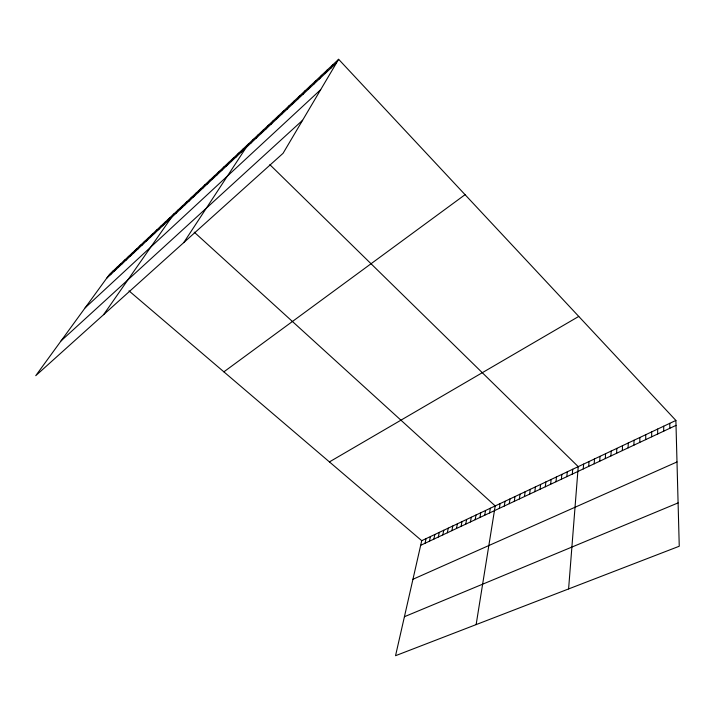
<?xml version="1.0" encoding="UTF-8"?>
<svg xmlns="http://www.w3.org/2000/svg" width="715" height="715" viewBox="0 0 715 715"><rect width="100%" height="100%" fill="white"/><g stroke="black" fill="none" stroke-linecap="round" stroke-linejoin="round"><path stroke-width="1.07" d="M651.669 436.811L651.669 431.896M645.708 439.618L645.743 434.702M639.791 442.388L639.862 437.482M633.928 445.15L634.026 440.243M628.11 447.876L628.244 442.978M622.345 450.584L622.506 445.695M616.625 453.274L616.813 448.385M610.95 455.938L611.164 451.058M605.319 458.583L605.569 453.703M599.742 461.202L600.01 456.34M594.201 463.803L594.505 458.941M588.704 466.386L589.035 461.533M583.252 468.951L583.61 464.098M568.595 588.937L578.229 466.645L269.85 164.656M572.313 474.081L572.724 469.246M566.825 476.664L567.263 471.828M561.391 479.22L561.847 474.394M555.984 481.758L556.476 476.932M550.63 484.27L551.149 479.452M545.322 486.763L545.858 481.955M540.048 489.239L540.611 484.439M534.82 491.697L535.41 486.906M529.636 494.128L530.244 489.346M524.488 496.55L525.123 491.768M519.385 498.945L520.037 494.172M514.317 501.322L514.988 496.559M509.286 503.691L509.983 498.927M504.298 506.032L505.022 501.278M499.347 508.356L500.089 503.61M476.136 624.606L495.2 505.925L194.221 232.152M489.569 512.95L490.347 508.222M484.725 515.22L485.53 510.501M479.926 517.481L480.748 512.762M475.162 519.716L476.002 515.006M470.434 521.932L471.292 517.231M465.742 524.14L466.627 519.448M461.086 526.329L461.988 521.637M456.465 528.501L457.377 523.818M451.871 530.655L452.81 525.981M447.322 532.791L448.269 528.126M442.8 534.918L443.765 530.253M438.313 537.028L439.296 532.371M433.853 539.119L434.863 534.471M429.429 541.192L430.457 536.554M425.041 543.257L426.077 538.627M675.889 420.438L421.734 540.683L395.547 655.7L679.25 546.242L675.889 420.438L338.633 59.3L109.556 274.292L35.75 375.679L283.069 153.305L338.633 59.3M330.759 68.274L332.904 64.681M325.057 73.618L327.229 69.998M319.417 78.909L321.616 75.272M313.831 84.138L316.057 80.491M308.308 89.321L310.551 85.657M302.829 94.452L305.108 90.769M297.413 99.528L299.71 95.828M292.051 104.551L294.366 100.842M286.742 109.529L289.083 105.802M281.478 114.454L283.846 110.718M276.276 119.334L278.662 115.589M271.119 124.169L273.523 120.406M266.016 128.95L268.438 125.179M260.957 133.687L263.406 129.907M255.943 138.379L258.41 134.59M250.983 143.027L253.476 139.228M183.728 242.626L248.579 143.813M241.053 152.34L243.583 148.506M236.084 156.996L238.631 153.153M231.168 161.599L233.725 157.756M226.298 166.166L228.871 162.314M221.471 170.688L224.063 166.827M216.69 175.175L219.299 171.296M211.953 179.608L214.58 175.729M207.261 184.005L209.906 180.117M202.613 188.358L205.277 184.461M198.01 192.675L200.683 188.769M193.452 196.947L196.142 193.032M188.939 201.174L191.638 197.26M184.461 205.375L187.178 201.442M175.631 213.642L178.375 209.709M180.028 209.522L182.754 205.598M103.586 314.68L174.031 213.785M166.961 221.766L169.732 217.816M162.689 225.77L165.469 221.82M158.453 229.747L161.241 225.788M150.096 237.577L152.903 233.608M154.252 233.68L157.05 229.721M145.967 241.447L148.791 237.469M141.883 245.272L144.707 241.304M137.825 249.07L140.667 245.093M129.826 256.569L132.686 252.583M133.812 252.833L136.663 248.856M125.885 260.269L128.754 256.283M118.091 267.571L120.978 263.576M121.97 263.933L124.848 259.947M114.239 271.173L117.135 267.178M110.432 274.748L113.328 270.753M106.651 278.287L336.515 62.884M85.121 307.852L320.678 89.679M61.097 340.858L302.597 120.263M223.875 371.845L465.063 194.686M329.418 461.908L578.757 316.423M420.688 545.304L676.024 425.371M412.948 579.266L676.998 461.953M404.422 616.714L678.097 502.904M128.995 290.871L421.734 540.683M669.758 423.334L669.857 428.267M663.681 426.212L663.743 431.145M657.648 429.063L657.684 433.987"/></g></svg>
